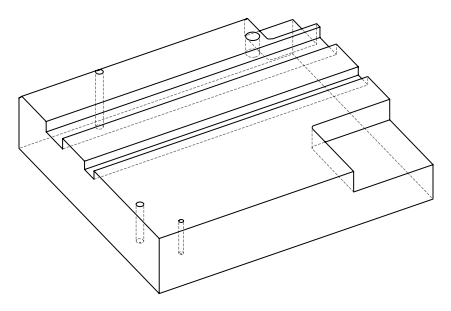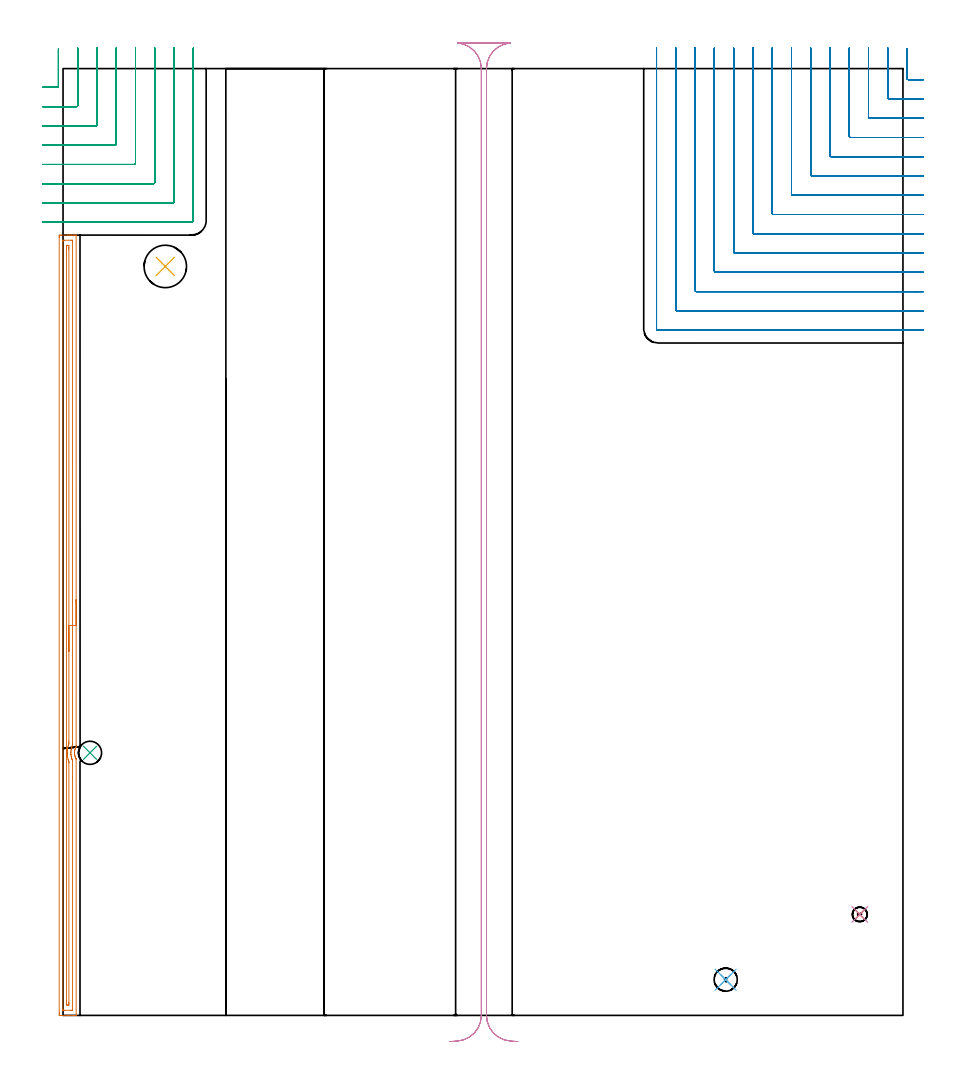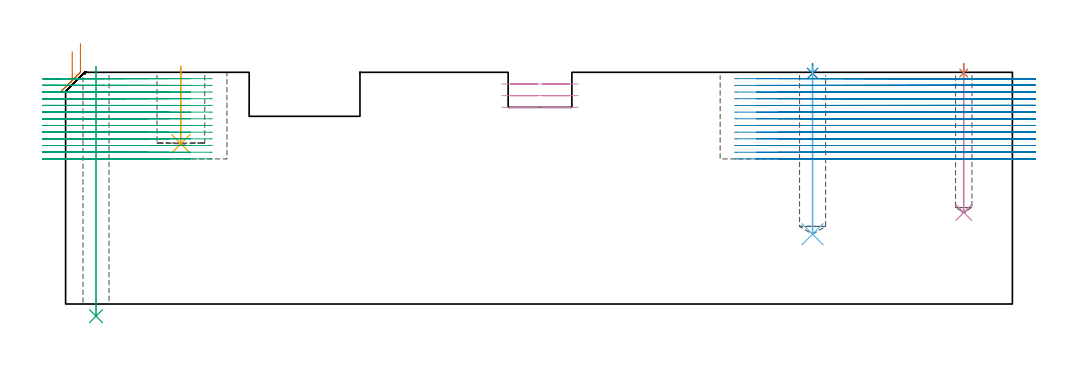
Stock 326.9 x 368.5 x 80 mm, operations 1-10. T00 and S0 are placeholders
(PLAN: 11 operations, 8 tool changes, 81.5 min)
(1 SPOT_DRILL | STEP1POCKET | NXT0321_9005460120000 | 0.03 min | 0 mm3)
(2 SPOT_DRILL_1 | STEP1POCKET_2 | NXT0321_9005460120000 | 0.03 min | 1 mm3)
(3 DRILL_THROUGH_HOLE_FROM_SOLID_MATERIAL | STEP1HOLE | UGT0301_485 | 0.35 min | 5065 mm3)
(4 DRILL_BLIND_HOLE_INTO_CENTER | STEP1POCKET | UGT0301_180 | 0.2 min | 1191 mm3)
(5 INDEXABLE_INSERT_DRILL_BLIND_HOLE_FROM_SOLID | STEP1POCKET_1 | NXT0302_004 | 0.11 min | 5232 mm3)
(6 DRILL_BLIND_HOLE_INTO_CENTER_1 | STEP1POCKET_2 | UGT0301_485 | 0.23 min | 3422 mm3)
(7 AREA_MILL | FG_CHAMFER_SURFACE | UGT0205_001 | 7.47 min | 6709 mm3)
(8 MILL_CORNER_NOTCH_RECTANGULAR | CORNER_NOTCH_RECTANGULAR | NXT0201_013 | Follow Part, ap 2.5, ae 75% | 46.87 min | 322033 mm3)
(9 MILL_CORNER_NOTCH_RECTANGULAR_1 | CORNER_NOTCH_RECTANGULAR_1 | NXT0201_013 | Follow Part, ap 2.5, ae 75% | 17.69 min | 107625 mm3)
(10 MILL_RECTANGULAR_SLOT | SLOT_RECTANGULAR | UGT0201_104 | Follow Part, ap 5, ae 75% | 4.98 min | 98107 mm3)
(11 MILL_RECTANGULAR_SLOT_1 | SLOT_RECTANGULAR_1 | UGT0201_004 | Follow Part, ap 8, ae 75% | 3.54 min | 214023 mm3)
(TOOL NXT0321_9005460120000 | NC Spot Drill, 142deg, 12mm, Carbide, Uncoated | D12 PA142 FL30 Z2)
(TOOL UGT0301_485 | Carbide Drill 9.0 mm | D9 PA118 FL81 Z2)
(TOOL UGT0301_180 | Twist Drill 5.7 mm | D5.7 PA118 FL55 Z2)
(TOOL NXT0302_004 | Index. Insert Drill 16.5mm [880-D1650L20-05] | D16.5 PA176 FL83 Z2)
(TOOL UGT0205_001 | Chamfer Mill 20 x 3 x 45 deg. | D20 FL50 Z2)
(TOOL NXT0201_013 | ENDMILL 10mm | D10 FL30 Z4)
(TOOL UGT0201_104 | End Mill 20 mm | D20 FL22 Z2)
(TOOL UGT0201_004 | End Mill 32 mm | D32 FL53 Z6)
(OP 1 SPOT_DRILL)
G17 G21 G94 G90
T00 M6
G54
G17 G0 G90 X310.1 Y39.3 S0 M3
G43 Z90. H0
G94 G81 G98 Z79.755 F250. R83.
G80
M5
M2
(OP 2 SPOT_DRILL_1)
G17 G21 G94 G90
T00 M6
G54
G17 G0 G90 X257.9 Y13.9 S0 M3
G43 Z90. H0
G94 G81 G98 Z79.613 F250. R83.
G80
M5
M2
(OP 3 DRILL_THROUGH_HOLE_FROM_SOLID_MATERIAL)
G17 G21 G94 G90
T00 M6
G54
G17 G0 G90 X10.5 Y102.2 S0 M3
G43 Z90. H0
G94 G81 G98 Z-4.204 F250. R82.
G80
M5
M2
(OP 4 DRILL_BLIND_HOLE_INTO_CENTER)
G17 G21 G94 G90
T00 M6
G54
G17 G0 G90 X310.1 Y39.3 S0 M3
G43 Z90. H0
G94 G81 G98 Z31.6 F250. R82.
G80
M5
M2
(OP 5 INDEXABLE_INSERT_DRILL_BLIND_HOLE_FROM_SOLID)
G17 G21 G94 G90
T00 M6
G54
G17 G0 G90 X39.8 Y291.5 S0 M3
G43 Z90. H1
G94 G81 G98 Z55.3 F250. R82.
G80
M5
M2
(OP 6 DRILL_BLIND_HOLE_INTO_CENTER_1)
G17 G21 G94 G90
T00 M6
G54
G17 G0 G90 X257.9 Y13.9 S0 M3
G43 Z90. H0
G94 G81 G98 Z24.1 F250. R82.
G80
M5
M2
(OP 7 AREA_MILL)
G17 G21 G94 G90
T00 M6
G54
G17 G0 G90 X5.1 Y161.737 S1061 M3
G43 Z90. H0
G94 G1 Y161.699 Z89.128 F250.
Y161.585 Z88.263
Y161.397 Z87.412
Y161.134 Z86.58
Y160.8 Z85.774
Y160.398 Z85.
Y159.929 Z84.264
Y159.398 Z83.572
Y158.808 Z82.929
Y158.165 Z82.339
Y157.473 Z81.808
Y156.737 Z81.34
Y155.964 Z80.937
Y155.158 Z80.603
Y154.326 Z80.341
Y153.474 Z80.152
Y152.609 Z80.038
Y151.737 Z80.
Y105.004
X5.097 Y104.537 Z79.988
X5.055 Y104.457 Z79.947
X4.994 Y104.332 Z79.888
X4.927 Y104.195 Z79.825
X4.887 Y104.111 Z79.784
X4.842 Y104.016 Z79.739
X4.671 Y103.563 Z79.57
X4.581 Y103.219 Z79.479
X4.554 Y103.119 Z79.452
X4.481 Y102.665 Z79.381
X4.466 Y102.494 Z79.363
X4.463 Y102.446 Z79.358
X4.46 Y102.327 Z79.35
X4.456 Y102.222 Z79.346
Y102.203
X4.455 Y102.11 Z79.35
X4.474 Y101.881 Z79.369
X4.482 Y101.764 Z79.38
X4.503 Y101.625 Z79.398
X4.51 Y101.579 Z79.404
X4.545 Y101.325 Z79.443
X4.632 Y100.98 Z79.531
X4.658 Y100.881 Z79.557
X4.821 Y100.427 Z79.721
X4.978 Y100.093 Z79.878
X5.028 Y99.986 Z79.928
X5.076 Y99.899 Z79.975
X5.088 Y99.878 Z79.982
X5.095 Y99.851 Z79.987
X5.1 Y99.65 Z80.
Y0.157
X5.097 Y0.01 Z79.988
X5.042 Y0.007 Z79.933
X4.663 Y0. Z79.562
X4.217 Z79.116
X3.587 Z78.482
X2.378 Z77.275
X1.8 Z76.694
X-1.136 Y0.001 Z73.761
X-1.481 Y0.004 Z73.416
X-1.491 Y0.007 Z73.405
X-1.497 Y0.603 Z73.403
X-1.5 Y1.222 Z73.4
Y302.823
X-1.498 Y303.097 Z73.402
X-1.491 Y303.693 Z73.405
X-1.481 Y303.696 Z73.416
X-0.88 Y303.7 Z74.016
X-0.591 Z74.305
X1.791 Z76.685
X2.379 Z77.275
X2.693 Z77.59
X3.272 Z78.168
X3.587 Z78.482
X4.217 Z79.116
X4.663 Z79.562
X5.04 Y303.697 Z79.931
X5.081 Y303.694 Z79.971
X5.097 Y303.691 Z79.988
X5.1 Y303.543 Z80.
Y151.737
X3.686 Z78.586
X3.685 Y105.798 Z78.585
X3.681 Y105.401 Z78.581
X3.679 Y105.205 Z78.579
X3.61 Y105.004 Z78.51
X3.604 Y104.987 Z78.504
X3.587 Y104.941 Z78.487
X3.371 Y104.327 Z78.271
X3.313 Y104.111 Z78.213
X3.19 Y103.615 Z78.09
X3.126 Y103.219 Z78.026
X3.077 Y102.836 Z77.977
X3.046 Y102.327 Z77.946
X3.044 Y102.152 Z77.944
X3.075 Y101.625 Z77.975
X3.093 Y101.434 Z77.993
X3.159 Y100.97 Z78.059
X3.198 Y100.743 Z78.098
X3.247 Y100.542 Z78.147
X3.326 Y100.233 Z78.226
X3.384 Y100.034 Z78.284
X3.474 Y99.763 Z78.374
X3.515 Y99.65 Z78.415
X3.587 Y99.454 Z78.487
X3.655 Y99.276 Z78.555
X3.679 Y99.183 Z78.579
X3.682 Y99.053 Z78.582
X3.685 Y98.856 Z78.585
X3.686 Y92.698 Z78.586
X3.685 Y2.29 Z78.585
X3.683 Y2.191 Z78.583
X3.677 Y2.01 Z78.577
X3.587 Y2.008 Z78.487
X3.081 Y2.001 Z77.981
X0.401 Y2. Z75.301
X0.013 Y2.004 Z74.913
X-0.042 Y2.006 Z74.858
X-0.07 Y2.009 Z74.83
X-0.079 Y2.093 Z74.821
X-0.084 Y2.289 Z74.816
X-0.085 Y2.388 Z74.815
Y301.312
Y301.41
X-0.083 Y301.509 Z74.817
X-0.077 Y301.69 Z74.823
X0.013 Y301.692 Z74.913
X0.519 Y301.699 Z75.419
X3.199 Z78.099
X3.587 Y301.696 Z78.487
X3.642 Y301.694 Z78.542
X3.67 Y301.691 Z78.57
X3.679 Y301.607 Z78.579
X3.683 Y301.41 Z78.583
X3.685 Y301.312 Z78.585
X3.686 Y151.737 Z78.586
X2.272 Z77.172
X2.271 Y106.788 Z77.171
X2.269 Y106.32 Z77.169
X2.264 Y105.896 Z77.164
X2.253 Y105.669 Z77.153
X2.04 Y105.004 Z76.94
X1.989 Y104.815 Z76.889
X1.815 Y104.111 Z76.715
X1.812 Y104.099 Z76.712
X1.8 Y104.03 Z76.7
X1.699 Y103.32 Z76.599
X1.688 Y103.219 Z76.588
X1.666 Y102.967 Z76.566
X1.636 Y102.491 Z76.536
X1.631 Y102.327 Z76.531
X1.634 Y102.002 Z76.534
X1.655 Y101.579 Z76.555
X1.666 Y101.434 Z76.566
X1.693 Y101.149 Z76.593
X1.766 Y100.576 Z76.666
X1.771 Y100.542 Z76.671
X1.8 Y100.375 Z76.7
X1.972 Y99.65 Z76.872
X2.034 Y99.416 Z76.934
X2.244 Y98.758 Z77.144
X2.262 Y98.696 Z77.162
X2.265 Y98.639 Z77.165
X2.269 Y98.522 Z77.169
X2.271 Y98.287 Z77.171
Y5.065
X2.27 Y4.595 Z77.17
X2.267 Y4.173 Z77.167
X2.265 Y4.057 Z77.165
X2.256 Y4.01 Z77.156
X2.146 Y4.006 Z77.046
X1.972 Y4.001 Z76.872
X1.8 Y4.004 Z76.7
X1.627 Y4.01 Z76.527
X1.335 Y4.025 Z76.235
X1.333 Y4.173 Z76.233
X1.33 Y4.642 Z76.23
X1.329 Y5.065 Z76.229
X1.328 Y5.536 Z76.228
X1.329 Y298.635 Z76.229
X1.33 Y299.105 Z76.23
X1.333 Y299.527 Z76.233
X1.335 Y299.643 Z76.235
X1.344 Y299.69 Z76.244
X1.454 Y299.694 Z76.354
X1.628 Y299.699 Z76.528
X1.8 Y299.696 Z76.7
X1.973 Y299.69 Z76.873
X2.265 Y299.675 Z77.165
X2.267 Y299.527 Z77.167
X2.27 Y299.058 Z77.17
X2.271 Y298.635 Z77.171
Y298.164
X2.272 Y151.737 Z77.172
Y150.866 Z77.21
Y150.001 Z77.323
Y149.149 Z77.512
Y148.317 Z77.775
Y147.511 Z78.108
Y146.737 Z78.511
Y146.002 Z78.98
Y145.309 Z79.511
Y144.666 Z80.1
Y144.077 Z80.744
Y143.546 Z81.436
Y143.077 Z82.172
Y142.674 Z82.945
Y142.34 Z83.751
Y142.078 Z84.583
Y141.889 Z85.435
Y141.775 Z86.3
Y141.737 Z87.172
G0 Z90.
M5
M2
(OP 8 MILL_CORNER_NOTCH_RECTANGULAR)
G17 G21 G94 G90
T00 M6
G54
G17 G0 G90 X328.5 Y376.237 S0 M3
G43 Z90.106 H0
Z77.798
G94 G1 Y373.237 F250.
Y364.694 F500.
G3 X328.994 Y364.2 R0.5
G1 X331.9
X334.9 F250.
G0 Z90.106
X321. Y376.5
Z77.798
G1 Y373.5
Y357.194 F500.
G3 X321.494 Y356.7 R0.5
G1 X331.9
X334.9 F250.
G0 Z90.106
X313.5 Y376.5
Z77.798
G1 Y373.5
Y349.694 F500.
G3 X313.994 Y349.2 R0.5
G1 X331.9
X334.9 F250.
G0 Z90.106
X306. Y376.5
Z77.798
G1 Y373.5
Y342.195 F500.
G3 X306.495 Y341.7 R0.5
G1 X331.9
X334.9 F250.
G0 Z90.106
X298.5 Y376.5
Z77.798
G1 Y373.5
Y334.695 F500.
G3 X298.995 Y334.2 R0.5
G1 X331.9
X334.9 F250.
G0 Z90.106
X291. Y376.5
Z77.798
G1 Y373.5
Y327.195 F500.
G3 X291.495 Y326.7 R0.5
G1 X331.9
X334.9 F250.
G0 Z90.106
X283.5 Y376.5
Z77.798
G1 Y373.5
Y319.695 F500.
G3 X283.995 Y319.2 R0.5
G1 X331.9
X334.9 F250.
G0 Z90.106
X276. Y376.5
Z77.798
G1 Y373.5
Y312.196 F500.
G3 X276.496 Y311.7 R0.5
G1 X331.9
X334.9 F250.
G0 Z90.106
X268.5 Y376.5
Z77.798
G1 Y373.5
Y304.696 F500.
G3 X268.996 Y304.2 R0.5
G1 X331.9
X334.9 F250.
G0 Z90.106
X261. Y376.5
Z77.798
G1 Y373.5
Y297.196 F500.
G3 X261.496 Y296.7 R0.5
G1 X331.9
X334.9 F250.
G0 Z90.106
X253.5 Y376.5
Z77.798
G1 Y373.5
Y289.696 F500.
G3 X253.996 Y289.2 R0.5
G1 X331.9
X334.9 F250.
G0 Z90.106
X246. Y376.5
Z77.798
G1 Y373.5
Y282.197 F500.
G3 X246.497 Y281.7 R0.5
G1 X331.9
X334.9 F250.
G0 Z90.106
X238.5 Y376.5
Z77.798
G1 Y373.5
Y274.697 F500.
G3 X238.997 Y274.2 R0.5
G1 X331.9
X334.9 F250.
G0 Z90.106
X231. Y376.5
Z77.798
G1 Y373.5
Y267.197 F500.
G3 X231.497 Y266.7 R0.5
G1 X331.9
X334.9 F250.
G0 Z90.106
X328.5 Y376.237
Z75.489
G1 Y373.237
Y364.694 F500.
G3 X328.994 Y364.2 R0.5
G1 X331.9
X334.9 F250.
G0 Z90.106
X321. Y376.5
Z75.489
G1 Y373.5
Y357.194 F500.
G3 X321.494 Y356.7 R0.5
G1 X331.9
X334.9 F250.
G0 Z90.106
X313.5 Y376.5
Z75.489
G1 Y373.5
Y349.694 F500.
G3 X313.994 Y349.2 R0.5
G1 X331.9
X334.9 F250.
G0 Z90.106
X306. Y376.5
Z75.489
G1 Y373.5
Y342.195 F500.
G3 X306.495 Y341.7 R0.5
G1 X331.9
X334.9 F250.
G0 Z90.106
X298.5 Y376.5
Z75.489
G1 Y373.5
Y334.695 F500.
G3 X298.995 Y334.2 R0.5
G1 X331.9
X334.9 F250.
G0 Z90.106
X291. Y376.5
Z75.489
G1 Y373.5
Y327.195 F500.
G3 X291.495 Y326.7 R0.5
G1 X331.9
X334.9 F250.
G0 Z90.106
X283.5 Y376.5
Z75.489
G1 Y373.5
Y319.695 F500.
G3 X283.995 Y319.2 R0.5
G1 X331.9
X334.9 F250.
G0 Z90.106
X276. Y376.5
Z75.489
G1 Y373.5
Y312.196 F500.
G3 X276.496 Y311.7 R0.5
G1 X331.9
X334.9 F250.
G0 Z90.106
X268.5 Y376.5
Z75.489
G1 Y373.5
Y304.696 F500.
G3 X268.996 Y304.2 R0.5
G1 X331.9
X334.9 F250.
G0 Z90.106
X261. Y376.5
Z75.489
G1 Y373.5
Y297.196 F500.
G3 X261.496 Y296.7 R0.5
G1 X331.9
X334.9 F250.
G0 Z90.106
X253.5 Y376.5
Z75.489
G1 Y373.5
Y289.696 F500.
G3 X253.996 Y289.2 R0.5
G1 X331.9
X334.9 F250.
G0 Z90.106
X246. Y376.5
Z75.489
G1 Y373.5
Y282.197 F500.
G3 X246.497 Y281.7 R0.5
G1 X331.9
X334.9 F250.
G0 Z90.106
X238.5 Y376.5
Z75.489
G1 Y373.5
Y274.697 F500.
G3 X238.997 Y274.2 R0.5
G1 X331.9
X334.9 F250.
G0 Z90.106
X231. Y376.5
Z75.489
G1 Y373.5
Y267.197 F500.
G3 X231.497 Y266.7 R0.5
G1 X331.9
X334.9 F250.
G0 Z90.106
X328.5 Y376.237
Z73.181
G1 Y373.237
Y364.694 F500.
G3 X328.994 Y364.2 R0.5
G1 X331.9
X334.9 F250.
G0 Z90.106
X321. Y376.5
Z73.181
G1 Y373.5
Y357.194 F500.
G3 X321.494 Y356.7 R0.5
G1 X331.9
X334.9 F250.
G0 Z90.106
X313.5 Y376.5
Z73.181
G1 Y373.5
Y349.694 F500.
G3 X313.994 Y349.2 R0.5
G1 X331.9
X334.9 F250.
G0 Z90.106
X306. Y376.5
Z73.181
G1 Y373.5
Y342.195 F500.
G3 X306.495 Y341.7 R0.5
G1 X331.9
X334.9 F250.
G0 Z90.106
X298.5 Y376.5
Z73.181
G1 Y373.5
Y334.695 F500.
G3 X298.995 Y334.2 R0.5
G1 X331.9
X334.9 F250.
G0 Z90.106
X291. Y376.5
Z73.181
G1 Y373.5
Y327.195 F500.
G3 X291.495 Y326.7 R0.5
G1 X331.9
X334.9 F250.
G0 Z90.106
X283.5 Y376.5
Z73.181
G1 Y373.5
Y319.695 F500.
G3 X283.995 Y319.2 R0.5
G1 X331.9
X334.9 F250.
G0 Z90.106
X276. Y376.5
Z73.181
G1 Y373.5
Y312.196 F500.
G3 X276.496 Y311.7 R0.5
G1 X331.9
X334.9 F250.
G0 Z90.106
X268.5 Y376.5
Z73.181
G1 Y373.5
Y304.696 F500.
G3 X268.996 Y304.2 R0.5
G1 X331.9
X334.9 F250.
G0 Z90.106
X261. Y376.5
Z73.181
G1 Y373.5
Y297.196 F500.
G3 X261.496 Y296.7 R0.5
G1 X331.9
X334.9 F250.
G0 Z90.106
X253.5 Y376.5
Z73.181
G1 Y373.5
Y289.696 F500.
G3 X253.996 Y289.2 R0.5
G1 X331.9
X334.9 F250.
G0 Z90.106
X246. Y376.5
Z73.181
G1 Y373.5
Y282.197 F500.
G3 X246.497 Y281.7 R0.5
G1 X331.9
X334.9 F250.
G0 Z90.106
X238.5 Y376.5
Z73.181
G1 Y373.5
Y274.697 F500.
G3 X238.997 Y274.2 R0.5
G1 X331.9
X334.9 F250.
G0 Z90.106
X231. Y376.5
Z73.181
G1 Y373.5
Y267.197 F500.
G3 X231.497 Y266.7 R0.5
G1 X331.9
X334.9 F250.
G0 Z90.106
X328.5 Y376.237
Z70.873
G1 Y373.237
Y364.694 F500.
G3 X328.994 Y364.2 R0.5
G1 X331.9
X334.9 F250.
G0 Z90.106
X321. Y376.5
Z70.873
G1 Y373.5
Y357.194 F500.
G3 X321.494 Y356.7 R0.5
G1 X331.9
X334.9 F250.
G0 Z90.106
X313.5 Y376.5
Z70.873
G1 Y373.5
Y349.694 F500.
G3 X313.994 Y349.2 R0.5
G1 X331.9
X334.9 F250.
G0 Z90.106
X306. Y376.5
Z70.873
G1 Y373.5
Y342.195 F500.
G3 X306.495 Y341.7 R0.5
G1 X331.9
X334.9 F250.
G0 Z90.106
X298.5 Y376.5
Z70.873
G1 Y373.5
Y334.695 F500.
G3 X298.995 Y334.2 R0.5
G1 X331.9
X334.9 F250.
G0 Z90.106
X291. Y376.5
Z70.873
G1 Y373.5
Y327.195 F500.
G3 X291.495 Y326.7 R0.5
G1 X331.9
X334.9 F250.
G0 Z90.106
X283.5 Y376.5
Z70.873
G1 Y373.5
Y319.695 F500.
G3 X283.995 Y319.2 R0.5
G1 X331.9
X334.9 F250.
G0 Z90.106
X276. Y376.5
Z70.873
G1 Y373.5
Y312.196 F500.
G3 X276.496 Y311.7 R0.5
G1 X331.9
X334.9 F250.
G0 Z90.106
X268.5 Y376.5
Z70.873
G1 Y373.5
Y304.696 F500.
G3 X268.996 Y304.2 R0.5
G1 X331.9
X334.9 F250.
G0 Z90.106
X261. Y376.5
Z70.873
G1 Y373.5
Y297.196 F500.
G3 X261.496 Y296.7 R0.5
G1 X331.9
X334.9 F250.
G0 Z90.106
X253.5 Y376.5
Z70.873
G1 Y373.5
Y289.696 F500.
G3 X253.996 Y289.2 R0.5
G1 X331.9
X334.9 F250.
G0 Z90.106
X246. Y376.5
Z70.873
G1 Y373.5
Y282.197 F500.
G3 X246.497 Y281.7 R0.5
G1 X331.9
X334.9 F250.
G0 Z90.106
X238.5 Y376.5
Z70.873
G1 Y373.5
Y274.697 F500.
G3 X238.997 Y274.2 R0.5
G1 X331.9
X334.9 F250.
G0 Z90.106
X231. Y376.5
Z70.873
G1 Y373.5
Y267.197 F500.
G3 X231.497 Y266.7 R0.5
G1 X331.9
X334.9 F250.
G0 Z90.106
X328.5 Y376.237
Z68.565
G1 Y373.237
Y364.694 F500.
G3 X328.994 Y364.2 R0.5
G1 X331.9
X334.9 F250.
G0 Z90.106
X321. Y376.5
Z68.565
G1 Y373.5
Y357.194 F500.
G3 X321.494 Y356.7 R0.5
G1 X331.9
X334.9 F250.
G0 Z90.106
X313.5 Y376.5
Z68.565
G1 Y373.5
Y349.694 F500.
G3 X313.994 Y349.2 R0.5
G1 X331.9
X334.9 F250.
G0 Z90.106
X306. Y376.5
Z68.565
G1 Y373.5
Y342.195 F500.
G3 X306.495 Y341.7 R0.5
G1 X331.9
X334.9 F250.
G0 Z90.106
X298.5 Y376.5
Z68.565
G1 Y373.5
Y334.695 F500.
G3 X298.995 Y334.2 R0.5
G1 X331.9
X334.9 F250.
G0 Z90.106
X291. Y376.5
Z68.565
G1 Y373.5
Y327.195 F500.
G3 X291.495 Y326.7 R0.5
G1 X331.9
X334.9 F250.
G0 Z90.106
X283.5 Y376.5
Z68.565
G1 Y373.5
Y319.695 F500.
G3 X283.995 Y319.2 R0.5
G1 X331.9
X334.9 F250.
G0 Z90.106
X276. Y376.5
Z68.565
G1 Y373.5
Y312.196 F500.
G3 X276.496 Y311.7 R0.5
G1 X331.9
X334.9 F250.
G0 Z90.106
X268.5 Y376.5
Z68.565
G1 Y373.5
Y304.696 F500.
G3 X268.996 Y304.2 R0.5
G1 X331.9
X334.9 F250.
G0 Z90.106
X261. Y376.5
Z68.565
G1 Y373.5
Y297.196 F500.
G3 X261.496 Y296.7 R0.5
G1 X331.9
X334.9 F250.
G0 Z90.106
X253.5 Y376.5
Z68.565
G1 Y373.5
Y289.696 F500.
G3 X253.996 Y289.2 R0.5
G1 X331.9
X334.9 F250.
G0 Z90.106
X246. Y376.5
Z68.565
G1 Y373.5
Y282.197 F500.
G3 X246.497 Y281.7 R0.5
G1 X331.9
X334.9 F250.
G0 Z90.106
X238.5 Y376.5
Z68.565
G1 Y373.5
Y274.697 F500.
G3 X238.997 Y274.2 R0.5
G1 X331.9
X334.9 F250.
G0 Z90.106
X231. Y376.5
Z68.565
G1 Y373.5
Y267.197 F500.
G3 X231.497 Y266.7 R0.5
G1 X331.9
X334.9 F250.
G0 Z90.106
X328.5 Y376.237
Z66.257
G1 Y373.237
Y364.694 F500.
G3 X328.994 Y364.2 R0.5
G1 X331.9
X334.9 F250.
G0 Z90.106
X321. Y376.5
Z66.257
G1 Y373.5
Y357.194 F500.
G3 X321.494 Y356.7 R0.5
G1 X331.9
X334.9 F250.
G0 Z90.106
X313.5 Y376.5
Z66.257
G1 Y373.5
Y349.694 F500.
G3 X313.994 Y349.2 R0.5
G1 X331.9
X334.9 F250.
G0 Z90.106
X306. Y376.5
Z66.257
G1 Y373.5
Y342.195 F500.
G3 X306.495 Y341.7 R0.5
G1 X331.9
X334.9 F250.
G0 Z90.106
X298.5 Y376.5
Z66.257
G1 Y373.5
Y334.695 F500.
G3 X298.995 Y334.2 R0.5
G1 X331.9
X334.9 F250.
G0 Z90.106
X291. Y376.5
Z66.257
G1 Y373.5
Y327.195 F500.
G3 X291.495 Y326.7 R0.5
G1 X331.9
X334.9 F250.
G0 Z90.106
X283.5 Y376.5
Z66.257
G1 Y373.5
Y319.695 F500.
G3 X283.995 Y319.2 R0.5
G1 X331.9
X334.9 F250.
G0 Z90.106
X276. Y376.5
Z66.257
G1 Y373.5
Y312.196 F500.
G3 X276.496 Y311.7 R0.5
G1 X331.9
X334.9 F250.
G0 Z90.106
X268.5 Y376.5
Z66.257
G1 Y373.5
Y304.696 F500.
G3 X268.996 Y304.2 R0.5
G1 X331.9
X334.9 F250.
G0 Z90.106
X261. Y376.5
Z66.257
G1 Y373.5
Y297.196 F500.
G3 X261.496 Y296.7 R0.5
G1 X331.9
X334.9 F250.
G0 Z90.106
X253.5 Y376.5
Z66.257
G1 Y373.5
Y289.696 F500.
G3 X253.996 Y289.2 R0.5
G1 X331.9
X334.9 F250.
G0 Z90.106
X246. Y376.5
Z66.257
G1 Y373.5
Y282.197 F500.
G3 X246.497 Y281.7 R0.5
G1 X331.9
X334.9 F250.
G0 Z90.106
X238.5 Y376.5
Z66.257
G1 Y373.5
Y274.697 F500.
G3 X238.997 Y274.2 R0.5
G1 X331.9
X334.9 F250.
G0 Z90.106
X231. Y376.5
Z66.257
G1 Y373.5
Y267.197 F500.
G3 X231.497 Y266.7 R0.5
G1 X331.9
X334.9 F250.
G0 Z90.106
X328.5 Y376.237
Z63.949
G1 Y373.237
Y364.694 F500.
G3 X328.994 Y364.2 R0.5
G1 X331.9
X334.9 F250.
G0 Z90.106
X321. Y376.5
Z63.949
G1 Y373.5
Y357.194 F500.
G3 X321.494 Y356.7 R0.5
G1 X331.9
X334.9 F250.
G0 Z90.106
X313.5 Y376.5
Z63.949
G1 Y373.5
Y349.694 F500.
G3 X313.994 Y349.2 R0.5
G1 X331.9
X334.9 F250.
G0 Z90.106
X306. Y376.5
Z63.949
G1 Y373.5
Y342.195 F500.
G3 X306.495 Y341.7 R0.5
G1 X331.9
X334.9 F250.
G0 Z90.106
X298.5 Y376.5
Z63.949
G1 Y373.5
Y334.695 F500.
G3 X298.995 Y334.2 R0.5
G1 X331.9
X334.9 F250.
G0 Z90.106
X291. Y376.5
Z63.949
G1 Y373.5
Y327.195 F500.
G3 X291.495 Y326.7 R0.5
G1 X331.9
X334.9 F250.
G0 Z90.106
X283.5 Y376.5
Z63.949
G1 Y373.5
Y319.695 F500.
G3 X283.995 Y319.2 R0.5
G1 X331.9
X334.9 F250.
G0 Z90.106
X276. Y376.5
Z63.949
G1 Y373.5
Y312.196 F500.
G3 X276.496 Y311.7 R0.5
G1 X331.9
X334.9 F250.
G0 Z90.106
X268.5 Y376.5
Z63.949
G1 Y373.5
Y304.696 F500.
G3 X268.996 Y304.2 R0.5
G1 X331.9
X334.9 F250.
G0 Z90.106
X261. Y376.5
Z63.949
G1 Y373.5
Y297.196 F500.
G3 X261.496 Y296.7 R0.5
G1 X331.9
X334.9 F250.
G0 Z90.106
X253.5 Y376.5
Z63.949
G1 Y373.5
Y289.696 F500.
G3 X253.996 Y289.2 R0.5
G1 X331.9
X334.9 F250.
G0 Z90.106
X246. Y376.5
Z63.949
G1 Y373.5
Y282.197 F500.
G3 X246.497 Y281.7 R0.5
G1 X331.9
X334.9 F250.
G0 Z90.106
X238.5 Y376.5
Z63.949
G1 Y373.5
Y274.697 F500.
G3 X238.997 Y274.2 R0.5
G1 X331.9
X334.9 F250.
G0 Z90.106
X231. Y376.5
Z63.949
G1 Y373.5
Y267.197 F500.
G3 X231.497 Y266.7 R0.5
G1 X331.9
X334.9 F250.
G0 Z90.106
X328.5 Y376.237
Z61.641
G1 Y373.237
Y364.694 F500.
G3 X328.994 Y364.2 R0.5
G1 X331.9
X334.9 F250.
G0 Z90.106
X321. Y376.5
Z61.641
G1 Y373.5
Y357.194 F500.
G3 X321.494 Y356.7 R0.5
G1 X331.9
X334.9 F250.
G0 Z90.106
X313.5 Y376.5
Z61.641
G1 Y373.5
Y349.694 F500.
G3 X313.994 Y349.2 R0.5
G1 X331.9
X334.9 F250.
G0 Z90.106
X306. Y376.5
Z61.641
G1 Y373.5
Y342.195 F500.
G3 X306.495 Y341.7 R0.5
G1 X331.9
X334.9 F250.
G0 Z90.106
X298.5 Y376.5
Z61.641
G1 Y373.5
Y334.695 F500.
G3 X298.995 Y334.2 R0.5
G1 X331.9
X334.9 F250.
G0 Z90.106
X291. Y376.5
Z61.641
G1 Y373.5
Y327.195 F500.
G3 X291.495 Y326.7 R0.5
G1 X331.9
X334.9 F250.
G0 Z90.106
X283.5 Y376.5
Z61.641
G1 Y373.5
Y319.695 F500.
G3 X283.995 Y319.2 R0.5
G1 X331.9
X334.9 F250.
G0 Z90.106
X276. Y376.5
Z61.641
G1 Y373.5
Y312.196 F500.
G3 X276.496 Y311.7 R0.5
G1 X331.9
X334.9 F250.
G0 Z90.106
X268.5 Y376.5
Z61.641
G1 Y373.5
Y304.696 F500.
G3 X268.996 Y304.2 R0.5
G1 X331.9
X334.9 F250.
G0 Z90.106
X261. Y376.5
Z61.641
G1 Y373.5
Y297.196 F500.
G3 X261.496 Y296.7 R0.5
G1 X331.9
X334.9 F250.
G0 Z90.106
X253.5 Y376.5
Z61.641
G1 Y373.5
Y289.696 F500.
G3 X253.996 Y289.2 R0.5
G1 X331.9
X334.9 F250.
G0 Z90.106
X246. Y376.5
Z61.641
G1 Y373.5
Y282.197 F500.
G3 X246.497 Y281.7 R0.5
G1 X331.9
X334.9 F250.
G0 Z90.106
X238.5 Y376.5
Z61.641
G1 Y373.5
Y274.697 F500.
G3 X238.997 Y274.2 R0.5
G1 X331.9
X334.9 F250.
G0 Z90.106
X231. Y376.5
Z61.641
G1 Y373.5
Y267.197 F500.
G3 X231.497 Y266.7 R0.5
G1 X331.9
X334.9 F250.
G0 Z90.106
X328.5 Y376.237
Z59.333
G1 Y373.237
Y364.694 F500.
G3 X328.994 Y364.2 R0.5
G1 X331.9
X334.9 F250.
G0 Z90.106
X321. Y376.5
Z59.333
G1 Y373.5
Y357.194 F500.
G3 X321.494 Y356.7 R0.5
G1 X331.9
X334.9 F250.
G0 Z90.106
X313.5 Y376.5
Z59.333
G1 Y373.5
Y349.694 F500.
G3 X313.994 Y349.2 R0.5
G1 X331.9
X334.9 F250.
G0 Z90.106
X306. Y376.5
Z59.333
G1 Y373.5
Y342.195 F500.
G3 X306.495 Y341.7 R0.5
G1 X331.9
X334.9 F250.
G0 Z90.106
X298.5 Y376.5
Z59.333
G1 Y373.5
Y334.695 F500.
G3 X298.995 Y334.2 R0.5
G1 X331.9
X334.9 F250.
G0 Z90.106
X291. Y376.5
Z59.333
G1 Y373.5
Y327.195 F500.
G3 X291.495 Y326.7 R0.5
G1 X331.9
X334.9 F250.
G0 Z90.106
X283.5 Y376.5
Z59.333
G1 Y373.5
Y319.695 F500.
G3 X283.995 Y319.2 R0.5
G1 X331.9
X334.9 F250.
G0 Z90.106
X276. Y376.5
Z59.333
G1 Y373.5
Y312.196 F500.
G3 X276.496 Y311.7 R0.5
G1 X331.9
X334.9 F250.
G0 Z90.106
X268.5 Y376.5
Z59.333
G1 Y373.5
Y304.696 F500.
G3 X268.996 Y304.2 R0.5
G1 X331.9
X334.9 F250.
G0 Z90.106
X261. Y376.5
Z59.333
G1 Y373.5
Y297.196 F500.
G3 X261.496 Y296.7 R0.5
G1 X331.9
X334.9 F250.
G0 Z90.106
X253.5 Y376.5
Z59.333
G1 Y373.5
Y289.696 F500.
G3 X253.996 Y289.2 R0.5
G1 X331.9
X334.9 F250.
G0 Z90.106
X246. Y376.5
Z59.333
G1 Y373.5
Y282.197 F500.
G3 X246.497 Y281.7 R0.5
G1 X331.9
X334.9 F250.
G0 Z90.106
X238.5 Y376.5
Z59.333
G1 Y373.5
Y274.697 F500.
G3 X238.997 Y274.2 R0.5
G1 X331.9
X334.9 F250.
G0 Z90.106
X231. Y376.5
Z59.333
G1 Y373.5
Y267.197 F500.
G3 X231.497 Y266.7 R0.5
G1 X331.9
X334.9 F250.
G0 Z90.106
X328.5 Y376.237
Z57.024
G1 Y373.237
Y364.694 F500.
G3 X328.994 Y364.2 R0.5
G1 X331.9
X334.9 F250.
G0 Z90.106
X321. Y376.5
Z57.024
G1 Y373.5
Y357.194 F500.
G3 X321.494 Y356.7 R0.5
G1 X331.9
X334.9 F250.
G0 Z90.106
X313.5 Y376.5
Z57.024
G1 Y373.5
Y349.694 F500.
G3 X313.994 Y349.2 R0.5
G1 X331.9
X334.9 F250.
G0 Z90.106
X306. Y376.5
Z57.024
G1 Y373.5
Y342.195 F500.
G3 X306.495 Y341.7 R0.5
G1 X331.9
X334.9 F250.
G0 Z90.106
X298.5 Y376.5
Z57.024
G1 Y373.5
Y334.695 F500.
G3 X298.995 Y334.2 R0.5
G1 X331.9
X334.9 F250.
G0 Z90.106
X291. Y376.5
Z57.024
G1 Y373.5
Y327.195 F500.
G3 X291.495 Y326.7 R0.5
G1 X331.9
X334.9 F250.
G0 Z90.106
X283.5 Y376.5
Z57.024
G1 Y373.5
Y319.695 F500.
G3 X283.995 Y319.2 R0.5
G1 X331.9
X334.9 F250.
G0 Z90.106
X276. Y376.5
Z57.024
G1 Y373.5
Y312.196 F500.
G3 X276.496 Y311.7 R0.5
G1 X331.9
X334.9 F250.
G0 Z90.106
X268.5 Y376.5
Z57.024
G1 Y373.5
Y304.696 F500.
G3 X268.996 Y304.2 R0.5
G1 X331.9
X334.9 F250.
G0 Z90.106
X261. Y376.5
Z57.024
G1 Y373.5
Y297.196 F500.
G3 X261.496 Y296.7 R0.5
G1 X331.9
X334.9 F250.
G0 Z90.106
X253.5 Y376.5
Z57.024
G1 Y373.5
Y289.696 F500.
G3 X253.996 Y289.2 R0.5
G1 X331.9
X334.9 F250.
G0 Z90.106
X246. Y376.5
Z57.024
G1 Y373.5
Y282.197 F500.
G3 X246.497 Y281.7 R0.5
G1 X331.9
X334.9 F250.
G0 Z90.106
X238.5 Y376.5
Z57.024
G1 Y373.5
Y274.697 F500.
G3 X238.997 Y274.2 R0.5
G1 X331.9
X334.9 F250.
G0 Z90.106
X231. Y376.5
Z57.024
G1 Y373.5
Y267.197 F500.
G3 X231.497 Y266.7 R0.5
G1 X331.9
X334.9 F250.
G0 Z90.106
X328.5 Y376.237
Z54.716
G1 Y373.237
Y364.694 F500.
G3 X328.994 Y364.2 R0.5
G1 X331.9
X334.9 F250.
G0 Z90.106
X321. Y376.5
Z54.716
G1 Y373.5
Y357.194 F500.
G3 X321.494 Y356.7 R0.5
G1 X331.9
X334.9 F250.
G0 Z90.106
X313.5 Y376.5
Z54.716
G1 Y373.5
Y349.694 F500.
G3 X313.994 Y349.2 R0.5
G1 X331.9
X334.9 F250.
G0 Z90.106
X306. Y376.5
Z54.716
G1 Y373.5
Y342.195 F500.
G3 X306.495 Y341.7 R0.5
G1 X331.9
X334.9 F250.
G0 Z90.106
X298.5 Y376.5
Z54.716
G1 Y373.5
Y334.695 F500.
G3 X298.995 Y334.2 R0.5
G1 X331.9
X334.9 F250.
G0 Z90.106
X291. Y376.5
Z54.716
G1 Y373.5
Y327.195 F500.
G3 X291.495 Y326.7 R0.5
G1 X331.9
X334.9 F250.
G0 Z90.106
X283.5 Y376.5
Z54.716
G1 Y373.5
Y319.695 F500.
G3 X283.995 Y319.2 R0.5
G1 X331.9
X334.9 F250.
G0 Z90.106
X276. Y376.5
Z54.716
G1 Y373.5
Y312.196 F500.
G3 X276.496 Y311.7 R0.5
G1 X331.9
X334.9 F250.
G0 Z90.106
X268.5 Y376.5
Z54.716
G1 Y373.5
Y304.696 F500.
G3 X268.996 Y304.2 R0.5
G1 X331.9
X334.9 F250.
G0 Z90.106
X261. Y376.5
Z54.716
G1 Y373.5
Y297.196 F500.
G3 X261.496 Y296.7 R0.5
G1 X331.9
X334.9 F250.
G0 Z90.106
X253.5 Y376.5
Z54.716
G1 Y373.5
Y289.696 F500.
G3 X253.996 Y289.2 R0.5
G1 X331.9
X334.9 F250.
G0 Z90.106
X246. Y376.5
Z54.716
G1 Y373.5
Y282.197 F500.
G3 X246.497 Y281.7 R0.5
G1 X331.9
X334.9 F250.
G0 Z90.106
X238.5 Y376.5
Z54.716
G1 Y373.5
Y274.697 F500.
G3 X238.997 Y274.2 R0.5
G1 X331.9
X334.9 F250.
G0 Z90.106
X231. Y376.5
Z54.716
G1 Y373.5
Y267.197 F500.
G3 X231.497 Y266.7 R0.5
G1 X331.9
X334.9 F250.
G0 Z90.106
X328.5 Y376.237
Z52.408
G1 Y373.237
Y364.694 F500.
G3 X328.994 Y364.2 R0.5
G1 X331.9
X334.9 F250.
G0 Z90.106
X321. Y376.5
Z52.408
G1 Y373.5
Y357.194 F500.
G3 X321.494 Y356.7 R0.5
G1 X331.9
X334.9 F250.
G0 Z90.106
X313.5 Y376.5
Z52.408
G1 Y373.5
Y349.694 F500.
G3 X313.994 Y349.2 R0.5
G1 X331.9
X334.9 F250.
G0 Z90.106
X306. Y376.5
Z52.408
G1 Y373.5
Y342.195 F500.
G3 X306.495 Y341.7 R0.5
G1 X331.9
X334.9 F250.
G0 Z90.106
X298.5 Y376.5
Z52.408
G1 Y373.5
Y334.695 F500.
G3 X298.995 Y334.2 R0.5
G1 X331.9
X334.9 F250.
G0 Z90.106
X291. Y376.5
Z52.408
G1 Y373.5
Y327.195 F500.
G3 X291.495 Y326.7 R0.5
G1 X331.9
X334.9 F250.
G0 Z90.106
X283.5 Y376.5
Z52.408
G1 Y373.5
Y319.695 F500.
G3 X283.995 Y319.2 R0.5
G1 X331.9
X334.9 F250.
G0 Z90.106
X276. Y376.5
Z52.408
G1 Y373.5
Y312.196 F500.
G3 X276.496 Y311.7 R0.5
G1 X331.9
X334.9 F250.
G0 Z90.106
X268.5 Y376.5
Z52.408
G1 Y373.5
Y304.696 F500.
G3 X268.996 Y304.2 R0.5
G1 X331.9
X334.9 F250.
G0 Z90.106
X261. Y376.5
Z52.408
G1 Y373.5
Y297.196 F500.
G3 X261.496 Y296.7 R0.5
G1 X331.9
X334.9 F250.
G0 Z90.106
X253.5 Y376.5
Z52.408
G1 Y373.5
Y289.696 F500.
G3 X253.996 Y289.2 R0.5
G1 X331.9
X334.9 F250.
G0 Z90.106
X246. Y376.5
Z52.408
G1 Y373.5
Y282.197 F500.
G3 X246.497 Y281.7 R0.5
G1 X331.9
X334.9 F250.
G0 Z90.106
X238.5 Y376.5
Z52.408
G1 Y373.5
Y274.697 F500.
G3 X238.997 Y274.2 R0.5
G1 X331.9
X334.9 F250.
G0 Z90.106
X231. Y376.5
Z52.408
G1 Y373.5
Y267.197 F500.
G3 X231.497 Y266.7 R0.5
G1 X331.9
X334.9 F250.
G0 Z90.106
X328.5 Y376.237
Z50.1
G1 Y373.237
Y364.694 F500.
G3 X328.994 Y364.2 R0.5
G1 X331.9
X334.9 F250.
G0 Z90.106
X321. Y376.5
Z50.1
G1 Y373.5
Y357.194 F500.
G3 X321.494 Y356.7 R0.5
G1 X331.9
X334.9 F250.
G0 Z90.106
X313.5 Y376.5
Z50.1
G1 Y373.5
Y349.694 F500.
G3 X313.994 Y349.2 R0.5
G1 X331.9
X334.9 F250.
G0 Z90.106
X306. Y376.5
Z50.1
G1 Y373.5
Y342.195 F500.
G3 X306.495 Y341.7 R0.5
G1 X331.9
X334.9 F250.
G0 Z90.106
X298.5 Y376.5
Z50.1
G1 Y373.5
Y334.695 F500.
G3 X298.995 Y334.2 R0.5
G1 X331.9
X334.9 F250.
G0 Z90.106
X291. Y376.5
Z50.1
G1 Y373.5
Y327.195 F500.
G3 X291.495 Y326.7 R0.5
G1 X331.9
X334.9 F250.
G0 Z90.106
X283.5 Y376.5
Z50.1
G1 Y373.5
Y319.695 F500.
G3 X283.995 Y319.2 R0.5
G1 X331.9
X334.9 F250.
G0 Z90.106
X276. Y376.5
Z50.1
G1 Y373.5
Y312.196 F500.
G3 X276.496 Y311.7 R0.5
G1 X331.9
X334.9 F250.
G0 Z90.106
X268.5 Y376.5
Z50.1
G1 Y373.5
Y304.696 F500.
G3 X268.996 Y304.2 R0.5
G1 X331.9
X334.9 F250.
G0 Z90.106
X261. Y376.5
Z50.1
G1 Y373.5
Y297.196 F500.
G3 X261.496 Y296.7 R0.5
G1 X331.9
X334.9 F250.
G0 Z90.106
X253.5 Y376.5
Z50.1
G1 Y373.5
Y289.696 F500.
G3 X253.996 Y289.2 R0.5
G1 X331.9
X334.9 F250.
G0 Z90.106
X246. Y376.5
Z50.1
G1 Y373.5
Y282.197 F500.
G3 X246.497 Y281.7 R0.5
G1 X331.9
X334.9 F250.
G0 Z90.106
X238.5 Y376.5
Z50.1
G1 Y373.5
Y274.697 F500.
G3 X238.997 Y274.2 R0.5
G1 X331.9
X334.9 F250.
G0 Z90.106
X231. Y376.5
Z50.1
G1 Y373.5
Y267.197 F500.
G3 X231.497 Y266.7 R0.5
G1 X331.9
X334.9 F250.
G0 Z90.106
M5
M2
(OP 9 MILL_CORNER_NOTCH_RECTANGULAR_1)
G17 G21 G94 G90
T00 M6
G54
G17 G0 G90 X-8. Y361.197 S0 M3
G43 Z90.106 H0
Z77.798
G94 G1 X-5. Y361.2 F250.
X-4.946 F500.
X-2.296
G3 X-1.8 Y361.696 R0.5
G1 Y373.165
Y376.165 F250.
G0 Z90.106
X-8. Y353.696
Z77.798
G1 X-5. Y353.7
X-4.946 F500.
X5.204
G3 X5.7 Y354.196 R0.5
G1 Y373.5
Y376.5 F250.
G0 Z90.106
X-8. Y346.196
Z77.798
G1 X-5. Y346.2
X-4.946 F500.
X12.704
G3 X13.2 Y346.696 R0.5
G1 Y373.5
Y376.5 F250.
G0 Z90.106
X-8. Y338.695
Z77.798
G1 X-5. Y338.7
X-4.946 F500.
X20.204
G3 X20.7 Y339.196 R0.5
G1 Y373.5
Y376.5 F250.
G0 Z90.106
X-8. Y331.193
Z77.798
G1 X-5. Y331.2
X-4.946 F500.
X27.703
G3 X28.2 Y331.697 R0.5
G1 Y373.5
Y376.5 F250.
G0 Z90.106
X-8. Y323.689
Z77.798
G1 X-5. Y323.7
X-4.946 F500.
X35.203
G3 X35.7 Y324.197 R0.5
G1 Y373.5
Y376.5 F250.
G0 Z90.106
X-8. Y316.178
Z77.798
G1 X-5. Y316.2
X-4.946 F500.
X42.703
G3 X43.2 Y316.697 R0.5
G1 Y373.5
Y376.5 F250.
G0 Z90.106
X-7.946 Y308.7
Z77.798
G1 X-4.946
X50. F500.
G3 X50.7 Y309.4 R0.7
G1 Y373.5
Y376.5 F250.
G0 Z90.106
X-8. Y361.2
Z75.489
G1 X-5.
X-2.296 F500.
G3 X-1.8 Y361.696 R0.5
G1 Y373.165
Y376.165 F250.
G0 Z90.106
X-8. Y353.7
Z75.489
G1 X-5.
X5.204 F500.
G3 X5.7 Y354.196 R0.5
G1 Y373.5
Y376.5 F250.
G0 Z90.106
X-8. Y346.2
Z75.489
G1 X-5.
X12.704 F500.
G3 X13.2 Y346.696 R0.5
G1 Y373.5
Y376.5 F250.
G0 Z90.106
X-8. Y338.7
Z75.489
G1 X-5.
X20.204 F500.
G3 X20.7 Y339.196 R0.5
G1 Y373.5
Y376.5 F250.
G0 Z90.106
X-8. Y331.2
Z75.489
G1 X-5.
X27.703 F500.
G3 X28.2 Y331.697 R0.5
G1 Y373.5
Y376.5 F250.
G0 Z90.106
X-8. Y323.7
Z75.489
G1 X-5.
X35.203 F500.
G3 X35.7 Y324.197 R0.5
G1 Y373.5
Y376.5 F250.
G0 Z90.106
X-8. Y316.2
Z75.489
G1 X-5.
X42.703 F500.
G3 X43.2 Y316.697 R0.5
G1 Y373.5
Y376.5 F250.
G0 Z90.106
X-8. Y308.7
Z75.489
G1 X-5.
X50. F500.
G3 X50.7 Y309.4 R0.7
G1 Y373.5
Y376.5 F250.
G0 Z90.106
X-8. Y361.2
Z73.181
G1 X-5.
X-2.296 F500.
G3 X-1.8 Y361.696 R0.5
G1 Y373.165
Y376.165 F250.
G0 Z90.106
X-8. Y353.7
Z73.181
G1 X-5.
X5.204 F500.
G3 X5.7 Y354.196 R0.5
G1 Y373.5
Y376.5 F250.
G0 Z90.106
X-8. Y346.2
Z73.181
G1 X-5.
X12.704 F500.
G3 X13.2 Y346.696 R0.5
G1 Y373.5
Y376.5 F250.
G0 Z90.106
X-8. Y338.7
Z73.181
G1 X-5.
X20.204 F500.
G3 X20.7 Y339.196 R0.5
G1 Y373.5
Y376.5 F250.
G0 Z90.106
X-8. Y331.2
Z73.181
G1 X-5.
X27.703 F500.
G3 X28.2 Y331.697 R0.5
G1 Y373.5
Y376.5 F250.
G0 Z90.106
X-8. Y323.7
Z73.181
G1 X-5.
X35.203 F500.
G3 X35.7 Y324.197 R0.5
G1 Y373.5
Y376.5 F250.
G0 Z90.106
X-8. Y316.2
Z73.181
G1 X-5.
X42.703 F500.
G3 X43.2 Y316.697 R0.5
G1 Y373.5
Y376.5 F250.
G0 Z90.106
X-8. Y308.7
Z73.181
G1 X-5.
X50. F500.
G3 X50.7 Y309.4 R0.7
G1 Y373.5
Y376.5 F250.
G0 Z90.106
X-8. Y361.2
Z70.873
G1 X-5.
X-2.296 F500.
G3 X-1.8 Y361.696 R0.5
G1 Y373.165
Y376.165 F250.
G0 Z90.106
X-8. Y353.7
Z70.873
G1 X-5.
X5.204 F500.
G3 X5.7 Y354.196 R0.5
G1 Y373.5
Y376.5 F250.
G0 Z90.106
X-8. Y346.2
Z70.873
G1 X-5.
X12.704 F500.
G3 X13.2 Y346.696 R0.5
G1 Y373.5
Y376.5 F250.
G0 Z90.106
X-8. Y338.7
Z70.873
G1 X-5.
X20.204 F500.
G3 X20.7 Y339.196 R0.5
G1 Y373.5
Y376.5 F250.
G0 Z90.106
X-8. Y331.2
Z70.873
G1 X-5.
X27.703 F500.
G3 X28.2 Y331.697 R0.5
G1 Y373.5
Y376.5 F250.
G0 Z90.106
X-8. Y323.7
Z70.873
G1 X-5.
X35.203 F500.
G3 X35.7 Y324.197 R0.5
G1 Y373.5
Y376.5 F250.
G0 Z90.106
X-8. Y316.2
Z70.873
G1 X-5.
X42.703 F500.
G3 X43.2 Y316.697 R0.5
G1 Y373.5
Y376.5 F250.
G0 Z90.106
X-8. Y308.7
Z70.873
G1 X-5.
X50. F500.
G3 X50.7 Y309.4 R0.7
G1 Y373.5
Y376.5 F250.
G0 Z90.106
X-8. Y361.2
Z68.565
G1 X-5.
X-2.296 F500.
G3 X-1.8 Y361.696 R0.5
G1 Y373.165
Y376.165 F250.
G0 Z90.106
X-8. Y353.7
Z68.565
G1 X-5.
X5.204 F500.
G3 X5.7 Y354.196 R0.5
G1 Y373.5
Y376.5 F250.
G0 Z90.106
X-8. Y346.2
Z68.565
G1 X-5.
X12.704 F500.
G3 X13.2 Y346.696 R0.5
G1 Y373.5
Y376.5 F250.
G0 Z90.106
X-8. Y338.7
Z68.565
G1 X-5.
X20.204 F500.
G3 X20.7 Y339.196 R0.5
G1 Y373.5
Y376.5 F250.
G0 Z90.106
X-8. Y331.2
Z68.565
G1 X-5.
X27.703 F500.
G3 X28.2 Y331.697 R0.5
G1 Y373.5
Y376.5 F250.
G0 Z90.106
X-8. Y323.7
Z68.565
G1 X-5.
X35.203 F500.
G3 X35.7 Y324.197 R0.5
G1 Y373.5
Y376.5 F250.
G0 Z90.106
X-8. Y316.2
Z68.565
G1 X-5.
X42.703 F500.
G3 X43.2 Y316.697 R0.5
G1 Y373.5
Y376.5 F250.
G0 Z90.106
X-8. Y308.7
Z68.565
G1 X-5.
X50. F500.
G3 X50.7 Y309.4 R0.7
G1 Y373.5
Y376.5 F250.
G0 Z90.106
X-8. Y361.2
Z66.257
G1 X-5.
X-2.296 F500.
G3 X-1.8 Y361.696 R0.5
G1 Y373.165
Y376.165 F250.
G0 Z90.106
X-8. Y353.7
Z66.257
G1 X-5.
X5.204 F500.
G3 X5.7 Y354.196 R0.5
G1 Y373.5
Y376.5 F250.
G0 Z90.106
X-8. Y346.2
Z66.257
G1 X-5.
X12.704 F500.
G3 X13.2 Y346.696 R0.5
G1 Y373.5
Y376.5 F250.
G0 Z90.106
X-8. Y338.7
Z66.257
G1 X-5.
X20.204 F500.
G3 X20.7 Y339.196 R0.5
G1 Y373.5
Y376.5 F250.
G0 Z90.106
X-8. Y331.2
Z66.257
G1 X-5.
X27.703 F500.
G3 X28.2 Y331.697 R0.5
G1 Y373.5
Y376.5 F250.
G0 Z90.106
X-8. Y323.7
Z66.257
G1 X-5.
X35.203 F500.
G3 X35.7 Y324.197 R0.5
G1 Y373.5
Y376.5 F250.
G0 Z90.106
X-8. Y316.2
Z66.257
G1 X-5.
X42.703 F500.
G3 X43.2 Y316.697 R0.5
G1 Y373.5
Y376.5 F250.
G0 Z90.106
X-8. Y308.7
Z66.257
G1 X-5.
X50. F500.
G3 X50.7 Y309.4 R0.7
G1 Y373.5
Y376.5 F250.
G0 Z90.106
X-8. Y361.2
Z63.949
G1 X-5.
X-2.296 F500.
G3 X-1.8 Y361.696 R0.5
G1 Y373.165
Y376.165 F250.
G0 Z90.106
X-8. Y353.7
Z63.949
G1 X-5.
X5.204 F500.
G3 X5.7 Y354.196 R0.5
G1 Y373.5
Y376.5 F250.
G0 Z90.106
X-8. Y346.2
Z63.949
G1 X-5.
X12.704 F500.
G3 X13.2 Y346.696 R0.5
G1 Y373.5
Y376.5 F250.
G0 Z90.106
X-8. Y338.7
Z63.949
G1 X-5.
X20.204 F500.
G3 X20.7 Y339.196 R0.5
G1 Y373.5
Y376.5 F250.
G0 Z90.106
X-8. Y331.2
Z63.949
G1 X-5.
X27.703 F500.
G3 X28.2 Y331.697 R0.5
G1 Y373.5
Y376.5 F250.
G0 Z90.106
X-8. Y323.7
Z63.949
G1 X-5.
X35.203 F500.
G3 X35.7 Y324.197 R0.5
G1 Y373.5
Y376.5 F250.
G0 Z90.106
X-8. Y316.2
Z63.949
G1 X-5.
X42.703 F500.
G3 X43.2 Y316.697 R0.5
G1 Y373.5
Y376.5 F250.
G0 Z90.106
X-8. Y308.7
Z63.949
G1 X-5.
X50. F500.
G3 X50.7 Y309.4 R0.7
G1 Y373.5
Y376.5 F250.
G0 Z90.106
X-8. Y361.2
Z61.641
G1 X-5.
X-2.296 F500.
G3 X-1.8 Y361.696 R0.5
G1 Y373.165
Y376.165 F250.
G0 Z90.106
X-8. Y353.7
Z61.641
G1 X-5.
X5.204 F500.
G3 X5.7 Y354.196 R0.5
G1 Y373.5
Y376.5 F250.
G0 Z90.106
X-8. Y346.2
Z61.641
G1 X-5.
X12.704 F500.
G3 X13.2 Y346.696 R0.5
G1 Y373.5
Y376.5 F250.
G0 Z90.106
X-8. Y338.7
Z61.641
G1 X-5.
X20.204 F500.
G3 X20.7 Y339.196 R0.5
G1 Y373.5
Y376.5 F250.
G0 Z90.106
X-8. Y331.2
Z61.641
G1 X-5.
X27.703 F500.
G3 X28.2 Y331.697 R0.5
G1 Y373.5
Y376.5 F250.
G0 Z90.106
X-8. Y323.7
Z61.641
G1 X-5.
X35.203 F500.
G3 X35.7 Y324.197 R0.5
G1 Y373.5
Y376.5 F250.
G0 Z90.106
X-8. Y316.2
Z61.641
G1 X-5.
X42.703 F500.
G3 X43.2 Y316.697 R0.5
G1 Y373.5
Y376.5 F250.
G0 Z90.106
X-8. Y308.7
Z61.641
G1 X-5.
X50. F500.
G3 X50.7 Y309.4 R0.7
G1 Y373.5
Y376.5 F250.
G0 Z90.106
X-8. Y361.2
Z59.333
G1 X-5.
X-2.296 F500.
G3 X-1.8 Y361.696 R0.5
G1 Y373.165
Y376.165 F250.
G0 Z90.106
X-8. Y353.7
Z59.333
G1 X-5.
X5.204 F500.
G3 X5.7 Y354.196 R0.5
G1 Y373.5
Y376.5 F250.
G0 Z90.106
X-8. Y346.2
Z59.333
G1 X-5.
X12.704 F500.
G3 X13.2 Y346.696 R0.5
G1 Y373.5
Y376.5 F250.
G0 Z90.106
X-8. Y338.7
Z59.333
G1 X-5.
X20.204 F500.
G3 X20.7 Y339.196 R0.5
G1 Y373.5
Y376.5 F250.
G0 Z90.106
X-8. Y331.2
Z59.333
G1 X-5.
X27.703 F500.
G3 X28.2 Y331.697 R0.5
G1 Y373.5
Y376.5 F250.
G0 Z90.106
X-8. Y323.7
Z59.333
G1 X-5.
X35.203 F500.
G3 X35.7 Y324.197 R0.5
G1 Y373.5
Y376.5 F250.
G0 Z90.106
X-8. Y316.2
Z59.333
G1 X-5.
X42.703 F500.
G3 X43.2 Y316.697 R0.5
G1 Y373.5
Y376.5 F250.
G0 Z90.106
X-8. Y308.7
Z59.333
G1 X-5.
X50. F500.
G3 X50.7 Y309.4 R0.7
G1 Y373.5
Y376.5 F250.
G0 Z90.106
X-8. Y361.2
Z57.024
G1 X-5.
X-2.296 F500.
G3 X-1.8 Y361.696 R0.5
G1 Y373.165
Y376.165 F250.
G0 Z90.106
X-8. Y353.7
Z57.024
G1 X-5.
X5.204 F500.
G3 X5.7 Y354.196 R0.5
G1 Y373.5
Y376.5 F250.
G0 Z90.106
X-8. Y346.2
Z57.024
G1 X-5.
X12.704 F500.
G3 X13.2 Y346.696 R0.5
G1 Y373.5
Y376.5 F250.
G0 Z90.106
X-8. Y338.7
Z57.024
G1 X-5.
X20.204 F500.
G3 X20.7 Y339.196 R0.5
G1 Y373.5
Y376.5 F250.
G0 Z90.106
X-8. Y331.2
Z57.024
G1 X-5.
X27.703 F500.
G3 X28.2 Y331.697 R0.5
G1 Y373.5
Y376.5 F250.
G0 Z90.106
X-8. Y323.7
Z57.024
G1 X-5.
X35.203 F500.
G3 X35.7 Y324.197 R0.5
G1 Y373.5
Y376.5 F250.
G0 Z90.106
X-8. Y316.2
Z57.024
G1 X-5.
X42.703 F500.
G3 X43.2 Y316.697 R0.5
G1 Y373.5
Y376.5 F250.
G0 Z90.106
X-8. Y308.7
Z57.024
G1 X-5.
X50. F500.
G3 X50.7 Y309.4 R0.7
G1 Y373.5
Y376.5 F250.
G0 Z90.106
X-8. Y361.2
Z54.716
G1 X-5.
X-2.296 F500.
G3 X-1.8 Y361.696 R0.5
G1 Y373.165
Y376.165 F250.
G0 Z90.106
X-8. Y353.7
Z54.716
G1 X-5.
X5.204 F500.
G3 X5.7 Y354.196 R0.5
G1 Y373.5
Y376.5 F250.
G0 Z90.106
X-8. Y346.2
Z54.716
G1 X-5.
X12.704 F500.
G3 X13.2 Y346.696 R0.5
G1 Y373.5
Y376.5 F250.
G0 Z90.106
X-8. Y338.7
Z54.716
G1 X-5.
X20.204 F500.
G3 X20.7 Y339.196 R0.5
G1 Y373.5
Y376.5 F250.
G0 Z90.106
X-8. Y331.2
Z54.716
G1 X-5.
X27.703 F500.
G3 X28.2 Y331.697 R0.5
G1 Y373.5
Y376.5 F250.
G0 Z90.106
X-8. Y323.7
Z54.716
G1 X-5.
X35.203 F500.
G3 X35.7 Y324.197 R0.5
G1 Y373.5
Y376.5 F250.
G0 Z90.106
X-8. Y316.2
Z54.716
G1 X-5.
X42.703 F500.
G3 X43.2 Y316.697 R0.5
G1 Y373.5
Y376.5 F250.
G0 Z90.106
X-8. Y308.7
Z54.716
G1 X-5.
X50. F500.
G3 X50.7 Y309.4 R0.7
G1 Y373.5
Y376.5 F250.
G0 Z90.106
X-8. Y361.2
Z52.408
G1 X-5.
X-2.296 F500.
G3 X-1.8 Y361.696 R0.5
G1 Y373.165
Y376.165 F250.
G0 Z90.106
X-8. Y353.7
Z52.408
G1 X-5.
X5.204 F500.
G3 X5.7 Y354.196 R0.5
G1 Y373.5
Y376.5 F250.
G0 Z90.106
X-8. Y346.2
Z52.408
G1 X-5.
X12.704 F500.
G3 X13.2 Y346.696 R0.5
G1 Y373.5
Y376.5 F250.
G0 Z90.106
X-8. Y338.7
Z52.408
G1 X-5.
X20.204 F500.
G3 X20.7 Y339.196 R0.5
G1 Y373.5
Y376.5 F250.
G0 Z90.106
X-8. Y331.2
Z52.408
G1 X-5.
X27.703 F500.
G3 X28.2 Y331.697 R0.5
G1 Y373.5
Y376.5 F250.
G0 Z90.106
X-8. Y323.7
Z52.408
G1 X-5.
X35.203 F500.
G3 X35.7 Y324.197 R0.5
G1 Y373.5
Y376.5 F250.
G0 Z90.106
X-8. Y316.2
Z52.408
G1 X-5.
X42.703 F500.
G3 X43.2 Y316.697 R0.5
G1 Y373.5
Y376.5 F250.
G0 Z90.106
X-8. Y308.7
Z52.408
G1 X-5.
X50. F500.
G3 X50.7 Y309.4 R0.7
G1 Y373.5
Y376.5 F250.
G0 Z90.106
X-8. Y361.2
Z50.1
G1 X-5.
X-2.296 F500.
G3 X-1.8 Y361.696 R0.5
G1 Y373.165
Y376.165 F250.
G0 Z90.106
X-8. Y353.7
Z50.1
G1 X-5.
X5.204 F500.
G3 X5.7 Y354.196 R0.5
G1 Y373.5
Y376.5 F250.
G0 Z90.106
X-8. Y346.2
Z50.1
G1 X-5.
X12.704 F500.
G3 X13.2 Y346.696 R0.5
G1 Y373.5
Y376.5 F250.
G0 Z90.106
X-8. Y338.7
Z50.1
G1 X-5.
X20.204 F500.
G3 X20.7 Y339.196 R0.5
G1 Y373.5
Y376.5 F250.
G0 Z90.106
X-8. Y331.2
Z50.1
G1 X-5.
X27.703 F500.
G3 X28.2 Y331.697 R0.5
G1 Y373.5
Y376.5 F250.
G0 Z90.106
X-8. Y323.7
Z50.1
G1 X-5.
X35.203 F500.
G3 X35.7 Y324.197 R0.5
G1 Y373.5
Y376.5 F250.
G0 Z90.106
X-8. Y316.2
Z50.1
G1 X-5.
X42.703 F500.
G3 X43.2 Y316.697 R0.5
G1 Y373.5
Y376.5 F250.
G0 Z90.106
X-8. Y308.7
Z50.1
G1 X-5.
X50. F500.
G3 X50.7 Y309.4 R0.7
G1 Y373.5
Y376.5 F250.
G0 Z90.106
M5
M2
(OP 10 MILL_RECTANGULAR_SLOT)
G17 G21 G94 G90
T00 M6
G54
G17 G0 G90 X177.017 Y-10.202 S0 M3
G43 Z90.106 H0
Z75.967
G94 G1 X174.026 Y-9.97 F250.
G2 X164.8 Y0. R10. F500.
G1 Y368.5
G2 X174.026 Y378.47 R10.
G1 Y378.5
X153.574
Y378.47
G2 X162.8 Y368.5 R10.
G1 Y0.
G2 X153.574 Y-9.97 R10.
G1 X150.583 Y-10.202 F250.
G0 X177.017 Z71.933
G1 X174.026 Y-9.97
G2 X164.8 Y0. R10. F500.
G1 Y368.5
G2 X174.026 Y378.47 R10.
G1 Y378.5
X153.574
Y378.47
G2 X162.8 Y368.5 R10.
G1 Y0.
G2 X153.574 Y-9.97 R10.
G1 X150.583 Y-10.202 F250.
G0 X177.017 Z67.9
G1 X174.026 Y-9.97
G2 X164.8 Y0. R10. F500.
G1 Y368.5
G2 X174.026 Y378.47 R10.
G1 Y378.5
X153.574
Y378.47
G2 X162.8 Y368.5 R10.
G1 Y0.
G2 X153.574 Y-9.97 R10.
G1 X150.583 Y-10.202 F250.
G0 Z90.106
M5
M2
